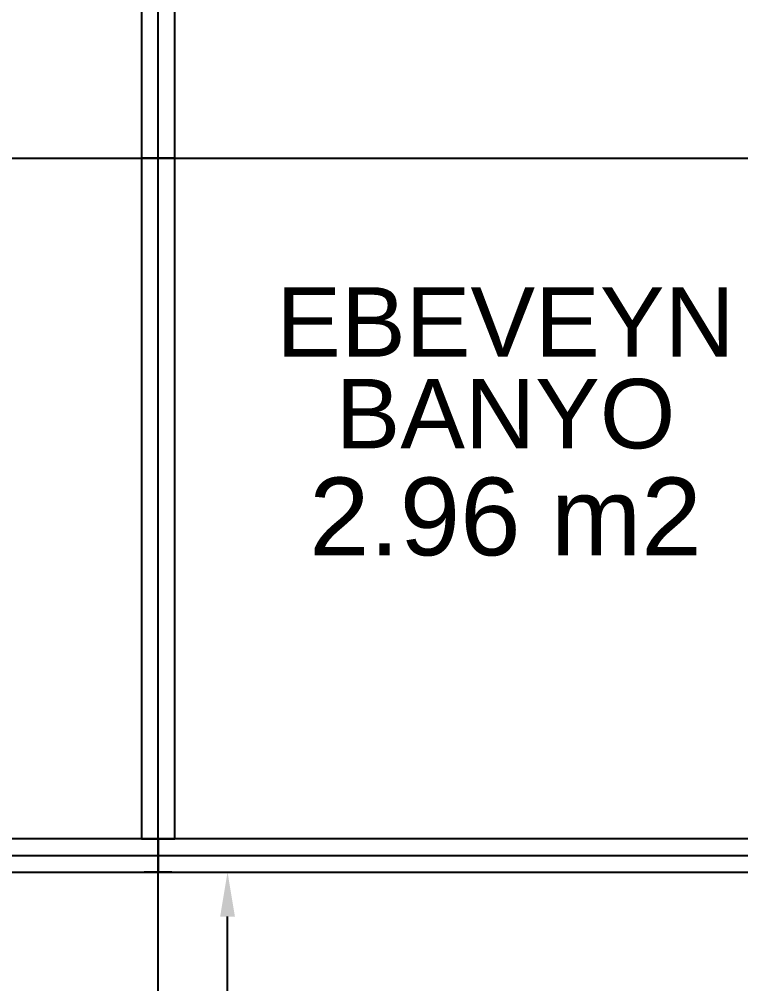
# Model space of a CAD drawing. Header units: millimetres. Extents: x -973 to 28250, y -35942 to 8545.
# Drawn here: x 6125 to 7423, y -9841 to -8105 of the extents above; entities that cross this region are included whole.
import ezdxf
from ezdxf.enums import TextEntityAlignment as Align

# ---------------------------------------------------------------- set-up
doc = ezdxf.new("R2010")
doc.units = ezdxf.units.MM
for name, color, linetype in [('R02_AKS', 8, 'Continuous'), ('R02_BAGLANTI', 3, 'Continuous'), ('R02_DUVAR', 7, 'Continuous'), ('R02_OLCU', 4, 'Continuous'), ('R02_OZEL', 6, 'Continuous'), ('R02_YAZI', 7, 'Continuous')]:
    doc.layers.add(name, color=color, linetype=linetype)
doc.styles.get("Standard").update_dxf_attribs({"font": 'Arial.ttf'})
doc.dimstyles.new('ISO-25', dxfattribs={"dimtxt": 12, "dimasz": 3, "dimexe": 1.25, "dimexo": 0.625, "dimgap": 4, "dimtad": 1, "dimtxsty": 'Standard', "dimcen": 2.5, "dimadec": 0, "dimazin": 0, "dimtfac": 1, "dimtmove": 0, "dimatfit": 3, "dimfxl": 1, "dimarcsym": 0})

# ---------------------------------------------------------------- blocks, each defined once
blk = doc.blocks.new('R02_CK_I01_H_N1_1_P')
blk.add_lwpolyline([(0, 0), (1255, 0), (1255, 60), (0, 60)], close=True)
blk = doc.blocks.new('R02_CK_I01_V_1_1_P')
blk.add_lwpolyline([(0, 0), (1255, 0), (1255, 60), (0, 60)], close=True)
blk = doc.blocks.new('R02_CK_I04_V_1_1_P')
blk.add_lwpolyline([(0, 0), (1225, 0), (1225, 60), (0, 60)], close=True)
blk = doc.blocks.new('R02_SRC_B03')
at = {"color": 31}
for p, q in [((7543.68, 804.49), (7543.68, 809.49)), ((7552.18, 809.99), (7549.68, 809.99)), ((7549.68, 809.99), (7549.68, 803.99)), ((7549.68, 804.49), (7549.68, 809.49)), ((7549.68, 806.99), (7543.68, 806.99)), ((7543.68, 806.99), (7543.68, 804.49)), ((7549.68, 804.49), (7549.68, 806.99)), ((7549.68, 803.99), (7552.18, 803.99))]:
    blk.add_line(p, q, dxfattribs=at)
blk = doc.blocks.new('R02_H')
at = {"xscale": 10, "yscale": 10}
blk.add_blockref('R02_SRC_B03', (-75466.7804, -8069.896676), dxfattribs=at)
blk = doc.blocks.new('*D311')
at = {"layer": 'Defpoints', "color": 0, "transparency": 16777216}
for p in [(6200, -9640), (6500, -9640), (6200, -10835)]:
    blk.add_point(p, dxfattribs=at)
at = {"layer": 'R02_OLCU', "color": 4, "lineweight": -2, "transparency": 16777216}
for p, q in [((6260, -9640), (6545, -9640)), ((6500, -10755), (6500, -9720)), ((6260, -10835), (6545, -10835))]:
    blk.add_line(p, q, dxfattribs=at)
at = {"layer": 'R02_OLCU', "color": 4, "transparency": 16777216}
for points in [[(6486.7, -9720), (6513.3, -9720), (6500, -9640)], [(6486.7, -10755), (6513.3, -10755), (6500, -10835)]]:
    blk.add_solid(points, dxfattribs=at)
at = {"layer": 'R02_OLCU', "color": 4, "transparency": 16777216, "insert": (6398.8, -10237.5), "char_height": 110, "attachment_point": 5, "rotation": 90}
blk.add_mtext('1195', dxfattribs=at)

msp = doc.modelspace()

# ---------------------------------------------------------------- linework, layer by layer
at = {"layer": 'R02_AKS'}
for p, q in [((6375, -13180), (6375, -6750)), ((-180, -8355), (12750, -8355)), ((-180, -9610), (12750, -9610))]:
    msp.add_line(p, q, dxfattribs=at)

# ---------------------------------------------------------------- block references
at = {"layer": 'R02_BAGLANTI', "rotation": 90}
msp.add_blockref('R02_H', (6375, -9610), dxfattribs=at)
at = {"layer": 'R02_DUVAR', "rotation": 90}
msp.add_blockref('R02_CK_I01_V_1_1_P', (6405, -8355), dxfattribs=at)
at = {"layer": 'R02_DUVAR'}
for p in [(5120, -9640), (6375, -9640)]:
    msp.add_blockref('R02_CK_I01_H_N1_1_P', p, dxfattribs=at)
at = {"layer": 'R02_OZEL', "rotation": 90}
msp.add_blockref('R02_CK_I04_V_1_1_P', (6405, -9580), dxfattribs=at)

# ---------------------------------------------------------------- texts
at = {"layer": 'R02_YAZI'}
for s, height, p in [('EBEVEYN', 125, (7000, -8650)), ('BANYO', 125, (7000, -8815)), ('2.96 m2', 140, (7000, -9000))]:
    msp.add_text(s, height=height, dxfattribs=at).set_placement(p, align=Align.MIDDLE_CENTER)

# ---------------------------------------------------------------- dimensions: what is measured, and where the dimension line sits
at = {"layer": 'R02_OLCU'}
dim = msp.add_linear_dim(base=(6500, -9640), p1=(6200, -10835), p2=(6200, -9640), angle=90, dimstyle='ISO-25', override={"dimtxt": 110, "dimasz": 80, "dimexe": 45, "dimexo": 60, "dimgap": 45, "dimdec": 1, "dimclrd": 4, "dimclre": 4, "dimclrt": 4, "dimtix": 1, "dimatfit": 1}, dxfattribs=at)
dim.commit()
dim.dimension.update_dxf_attribs({"geometry": '*D311', "text_midpoint": (6398.84, -10237.5)})

doc.saveas('drawing.dxf')
